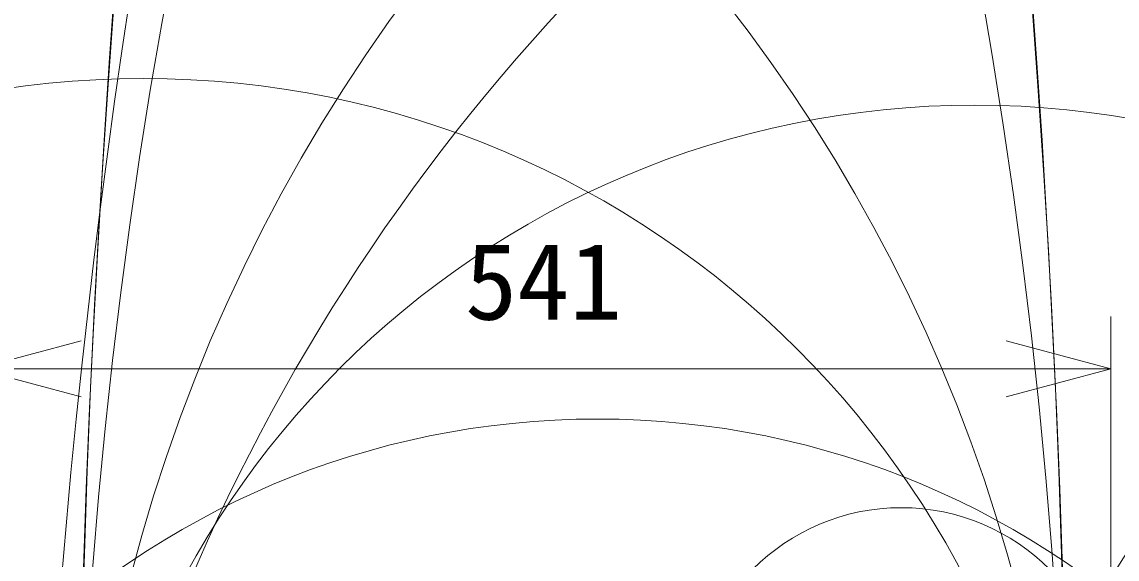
# Model space of a CAD drawing. Units: millimetres, scale not verified. Extents: x -582 to 628, y -287 to 330.
# Drawn here: x 9.7 to 35.81, y 31.43 to 44.24 of the extents above; entities that cross this region are included whole.
import ezdxf
from ezdxf.enums import TextEntityAlignment as Align

# ---------------------------------------------------------------- set-up
doc = ezdxf.new("R2010")
doc.units = ezdxf.units.MM
doc.header["$LTSCALE"] = 0.125
for name, color, linetype, lineweight in [('0-0_0', 7, 'Continuous', 20), ('0-4_SUNPO', 7, 'Continuous', 20), ('0-5_GAIKEI', 1, 'Continuous', 18)]:
    doc.layers.add(name, color=color, linetype=linetype, lineweight=lineweight)
doc.styles.add('ＭＳ ゴシック', font='')
doc.styles.get('ＭＳ ゴシック').set_extended_font_data('MS Gothic')

# ---------------------------------------------------------------- blocks, each defined once
blk = doc.blocks.new('_Open30')
at = {"layer": '0-0_0'}
blk.add_line((0, 0), (-1, 0), dxfattribs=at)
blk.add_lwpolyline([(-1, 0.26795), (0, 0), (-1, -0.26795)], dxfattribs=at)
blk = doc.blocks.new('D3')
at = {"layer": '0-4_SUNPO'}
for p, q in [((229.1612, 343.1478), (229.1612, 350.708)), ((226.6612, 349.458), (204.6112, 349.458))]:
    blk.add_line(p, q, dxfattribs=at)
at = {"layer": '0-4_SUNPO', "xscale": 2.5, "yscale": 2.5, "rotation": 180}
blk.add_blockref('_Open30', (202.1112, 349.458), dxfattribs=at)
at = {"layer": '0-4_SUNPO', "xscale": 2.5, "yscale": 2.5}
blk.add_blockref('_Open30', (229.1612, 349.458), dxfattribs=at)
at = {"layer": '0-4_SUNPO', "style": 'ＭＳ ゴシック'}
blk.add_text('541', height=1.833, dxfattribs=at).set_placement((213.7612, 350.083), align=Align.BOTTOM_LEFT)

msp = doc.modelspace()

# ---------------------------------------------------------------- linework, layer by layer
at = {"layer": '0-5_GAIKEI'}
for centre, radius in [((-273.7839, 21.6041), 308.4259), ((319.6129, 21.6042), 308.584), ((308.9135, 21.6048), 297.8996), ((-262.7436, 21.6044), 297.4007), ((211.4887, 14.1609), 201.537), ((-99.7338, 21.3206), 134.3757), ((140.2758, 21.3237), 129.2616), ((-68.6343, 7.1882), 80.8031), ((51.2166, 20.9877), 40.1869), ((57.3222, 12.362), 47.3848), ((-3.8318, 20.9935), 38.4881), ((12.5931, 20.8439), 22.0478), ((32.4167, 20.8537), 21.4016), ((54.9823, 19.2514), 22.6004), ((-8.0116, 18.0031), 19.2233)]:
    msp.add_circle(centre, radius, dxfattribs=at)
at = {"layer": '0-5_GAIKEI', "color": 7}
for centre, radius in [((13.2515, 48.6025), 34.2828), ((23.4227, 35.2541), 19.9032), ((23.4227, 14.8655), 19.9032), ((30.6607, 27.6539), 4.9998)]:
    msp.add_circle(centre, radius, dxfattribs=at)

# ---------------------------------------------------------------- block references
at = {"layer": '0-4_SUNPO'}
msp.add_blockref('D3', (-193.5007, -313.4939), dxfattribs=at)

doc.saveas('drawing.dxf')
